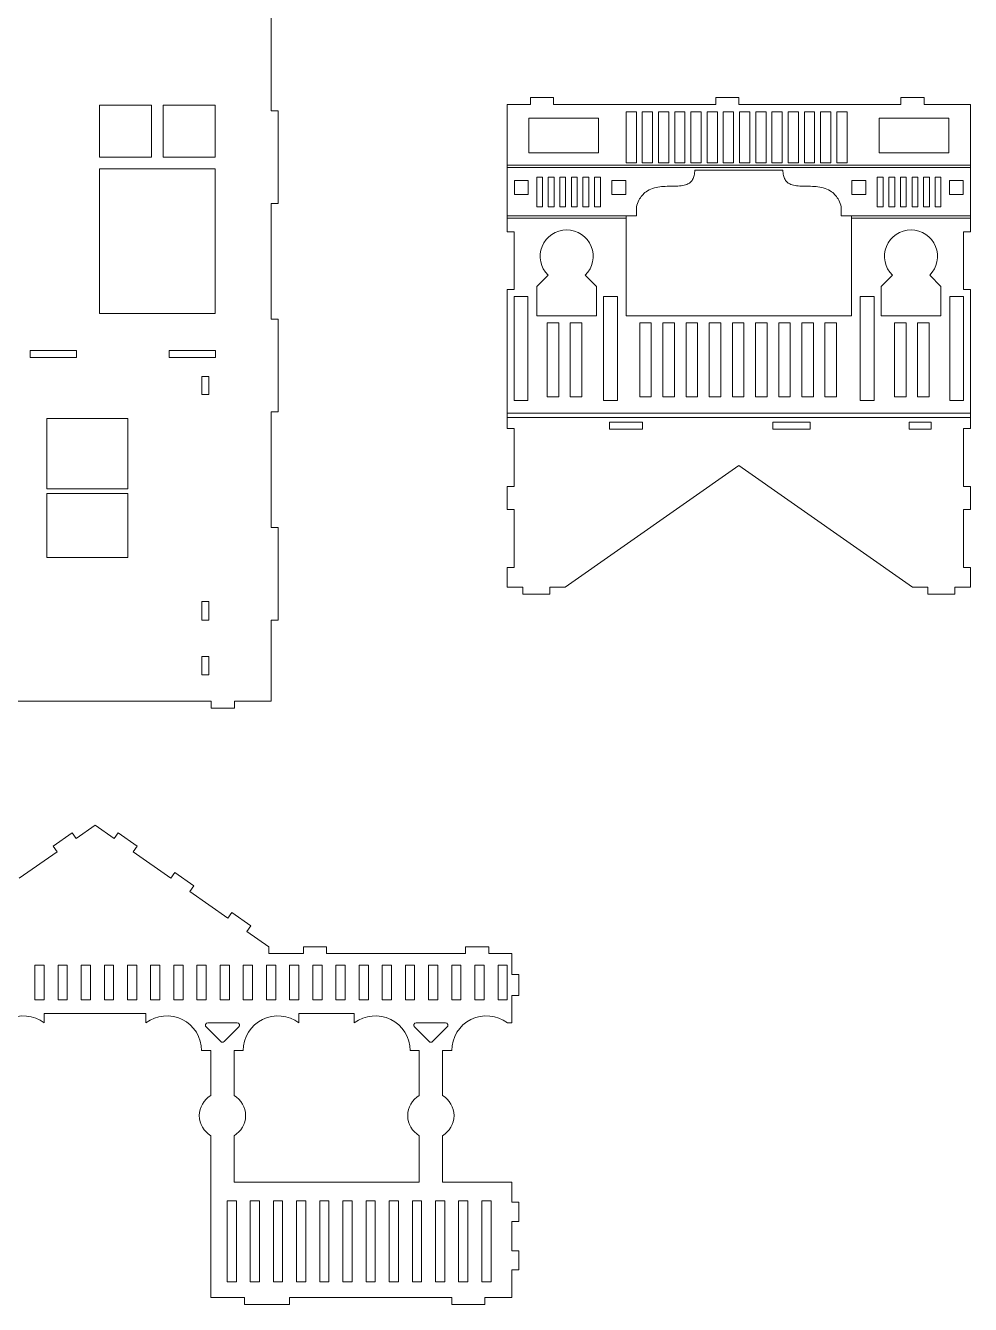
# Model space of a CAD drawing. Header units: millimetres. Extents: x -1822 to 2308, y -1461 to 1756.
# Drawn here: x 1709 to 2117, y -1461 to -909 of the extents above; entities that cross this region are included whole.
import ezdxf

# ---------------------------------------------------------------- set-up
doc = ezdxf.new("R2010")
doc.units = ezdxf.units.MM

msp = doc.modelspace()

# ---------------------------------------------------------------- linework, layer by layer
at = {"color": 7, "linetype": 'Continuous', "lineweight": 15}
for p, q in [((1815.42, -945.84), (1815.42, -895.84)), ((1763.82, -943.33), (1741.32, -943.33)), ((1741.32, -943.33), (1741.32, -965.83)), ((1763.82, -965.83), (1763.82, -943.33)), ((1791.32, -943.33), (1768.82, -943.33)), ((1768.82, -943.33), (1768.82, -965.83)), ((1791.32, -965.83), (1791.32, -943.33)), ((1917.42, -943.02), (1917.42, -969.3)), ((1927.42, -943.02), (1917.42, -943.02)), ((1927.42, -940.02), (1927.42, -943.02)), ((1937.42, -940.02), (1927.42, -940.02)), ((1937.42, -943.02), (1937.42, -940.02)), ((2007.42, -943.02), (1937.42, -943.02)), ((2007.42, -940.02), (2007.42, -943.02)), ((2017.42, -940.02), (2007.42, -940.02)), ((2017.42, -943.02), (2017.42, -940.02)), ((2087.42, -943.02), (2017.42, -943.02)), ((2087.42, -940.02), (2087.42, -943.02)), ((2097.42, -940.02), (2087.42, -940.02)), ((2097.42, -943.02), (2097.42, -940.02)), ((2117.42, -943.02), (2097.42, -943.02)), ((2117.42, -969.3), (2117.42, -943.02)), ((1818.42, -945.84), (1815.42, -945.84)), ((1818.42, -945.84), (1818.42, -985.84)), ((1956.75, -949.02), (1926.75, -949.02)), ((1926.75, -949.02), (1926.75, -964.02)), ((1956.75, -964.02), (1956.75, -949.02)), ((1973.16, -946.31), (1968.72, -946.31)), ((1968.72, -946.31), (1968.72, -968.23)), ((1973.16, -968.23), (1973.16, -946.31)), ((1975.72, -946.31), (1975.72, -968.23)), ((1980.16, -946.31), (1975.72, -946.31)), ((1980.16, -968.23), (1980.16, -946.31)), ((1982.72, -946.31), (1982.72, -968.23)), ((1987.16, -946.31), (1982.72, -946.31)), ((1987.16, -968.23), (1987.16, -946.31)), ((1989.72, -946.31), (1989.72, -968.23)), ((1994.16, -946.31), (1989.72, -946.31)), ((1994.16, -968.23), (1994.16, -946.31)), ((1996.72, -946.31), (1996.72, -968.23)), ((2001.16, -946.31), (1996.72, -946.31)), ((2001.16, -968.23), (2001.16, -946.31)), ((2003.72, -946.31), (2003.72, -968.23)), ((2008.16, -946.31), (2003.72, -946.31)), ((2008.16, -968.23), (2008.16, -946.31)), ((2010.72, -946.31), (2010.72, -968.23)), ((2015.16, -946.31), (2010.72, -946.31)), ((2015.16, -968.23), (2015.16, -946.31)), ((2017.72, -946.31), (2017.72, -968.23)), ((2022.16, -946.31), (2017.72, -946.31)), ((2022.16, -968.23), (2022.16, -946.31)), ((2024.72, -946.31), (2024.72, -968.23)), ((2029.16, -946.31), (2024.72, -946.31)), ((2029.16, -968.23), (2029.16, -946.31)), ((2031.72, -946.31), (2031.72, -968.23)), ((2036.16, -946.31), (2031.72, -946.31)), ((2036.16, -968.23), (2036.16, -946.31)), ((2038.72, -946.31), (2038.72, -968.23)), ((2043.16, -946.31), (2038.72, -946.31)), ((2043.16, -968.23), (2043.16, -946.31)), ((2045.72, -946.31), (2045.72, -968.23)), ((2050.16, -946.31), (2045.72, -946.31)), ((2050.16, -968.23), (2050.16, -946.31)), ((2052.72, -946.31), (2052.72, -968.23)), ((2057.16, -946.31), (2052.72, -946.31)), ((2057.16, -968.23), (2057.16, -946.31)), ((2059.72, -946.31), (2059.72, -968.23)), ((2064.16, -946.31), (2059.72, -946.31)), ((2064.16, -968.23), (2064.16, -946.31)), ((2108.08, -949.02), (2078.08, -949.02)), ((2078.08, -949.02), (2078.08, -964.02)), ((2108.08, -964.02), (2108.08, -949.02)), ((1741.32, -965.83), (1763.82, -965.83)), ((1768.82, -965.83), (1791.32, -965.83)), ((1926.75, -964.02), (1956.75, -964.02)), ((2078.08, -964.02), (2108.08, -964.02)), ((1791.32, -970.83), (1741.32, -970.83)), ((1741.32, -970.83), (1741.32, -1033.33)), ((1791.32, -1033.33), (1791.32, -970.83)), ((2117.42, -969.3), (1917.42, -969.3)), ((1917.42, -969.3), (1917.42, -970.3)), ((1917.42, -970.3), (2117.42, -970.3)), ((1917.42, -970.3), (1917.42, -991.15)), ((1968.72, -968.23), (1973.16, -968.23)), ((1975.72, -968.23), (1980.16, -968.23)), ((1982.72, -968.23), (1987.16, -968.23)), ((1989.72, -968.23), (1994.16, -968.23)), ((1996.72, -968.23), (2001.16, -968.23)), ((2036.42, -971.44), (1998.41, -971.44)), ((2003.72, -968.23), (2008.16, -968.23)), ((2010.72, -968.23), (2015.16, -968.23)), ((2017.72, -968.23), (2022.16, -968.23)), ((2024.72, -968.23), (2029.16, -968.23)), ((2031.72, -968.23), (2036.16, -968.23)), ((2038.72, -968.23), (2043.16, -968.23)), ((2045.72, -968.23), (2050.16, -968.23)), ((2052.72, -968.23), (2057.16, -968.23)), ((2059.72, -968.23), (2064.16, -968.23)), ((2117.42, -970.3), (2117.42, -969.3)), ((2117.42, -991.15), (2117.42, -970.3)), ((1926.51, -975.9), (1920.51, -975.9)), ((1920.51, -975.9), (1920.51, -981.9)), ((1926.51, -981.9), (1926.51, -975.9)), ((1932.63, -974.45), (1930.12, -974.45)), ((1930.12, -974.45), (1930.12, -987.23)), ((1932.63, -987.23), (1932.63, -974.45)), ((1935.12, -974.45), (1935.12, -987.23)), ((1937.63, -974.45), (1935.12, -974.45)), ((1937.63, -987.23), (1937.63, -974.45)), ((1940.12, -974.45), (1940.12, -987.23)), ((1942.63, -974.45), (1940.12, -974.45)), ((1942.63, -987.23), (1942.63, -974.45)), ((1945.12, -974.45), (1945.12, -987.23)), ((1947.63, -974.45), (1945.12, -974.45)), ((1947.63, -987.23), (1947.63, -974.45)), ((1950.12, -974.45), (1950.12, -987.23)), ((1952.63, -974.45), (1950.12, -974.45)), ((1952.63, -987.23), (1952.63, -974.45)), ((1955.12, -974.45), (1955.12, -987.23)), ((1957.63, -974.45), (1955.12, -974.45)), ((1957.63, -987.23), (1957.63, -974.45)), ((1968.6, -975.9), (1962.6, -975.9)), ((1962.6, -975.9), (1962.6, -981.9)), ((1968.6, -981.9), (1968.6, -975.9)), ((2072.23, -975.9), (2066.23, -975.9)), ((2066.23, -975.9), (2066.23, -981.9)), ((2072.23, -981.9), (2072.23, -975.9)), ((2079.71, -974.45), (2077.2, -974.45)), ((2077.2, -974.45), (2077.2, -987.23)), ((2079.71, -987.23), (2079.71, -974.45)), ((2084.71, -974.45), (2082.2, -974.45)), ((2082.2, -974.45), (2082.2, -987.23)), ((2084.71, -987.23), (2084.71, -974.45)), ((2089.71, -974.45), (2087.2, -974.45)), ((2087.2, -974.45), (2087.2, -987.23)), ((2089.71, -987.23), (2089.71, -974.45)), ((2094.71, -974.45), (2092.2, -974.45)), ((2092.2, -974.45), (2092.2, -987.23)), ((2094.71, -987.23), (2094.71, -974.45)), ((2099.71, -974.45), (2097.2, -974.45)), ((2097.2, -974.45), (2097.2, -987.23)), ((2099.71, -987.23), (2099.71, -974.45)), ((2102.2, -974.45), (2102.2, -987.23)), ((2104.71, -974.45), (2102.2, -974.45)), ((2104.71, -987.23), (2104.71, -974.45)), ((2108.32, -975.9), (2108.32, -981.9)), ((2114.32, -975.9), (2108.32, -975.9)), ((2114.32, -981.9), (2114.32, -975.9)), ((1920.51, -981.9), (1926.51, -981.9)), ((1962.6, -981.9), (1968.6, -981.9)), ((2066.23, -981.9), (2072.23, -981.9)), ((2108.32, -981.9), (2114.32, -981.9)), ((1818.42, -985.84), (1815.42, -985.84)), ((1815.42, -1035.84), (1815.42, -985.84)), ((1930.12, -987.23), (1932.63, -987.23)), ((1935.12, -987.23), (1937.63, -987.23)), ((1940.12, -987.23), (1942.63, -987.23)), ((1945.12, -987.23), (1947.63, -987.23)), ((1950.12, -987.23), (1952.63, -987.23)), ((1955.12, -987.23), (1957.63, -987.23)), ((1973.16, -987.23), (1973.16, -991.15)), ((2061.67, -991.15), (2061.67, -987.23)), ((2077.2, -987.23), (2079.71, -987.23)), ((2082.2, -987.23), (2084.71, -987.23)), ((2087.2, -987.23), (2089.71, -987.23)), ((2092.2, -987.23), (2094.71, -987.23)), ((2097.2, -987.23), (2099.71, -987.23)), ((2102.2, -987.23), (2104.71, -987.23)), ((1973.16, -991.15), (1917.42, -991.15)), ((1917.42, -991.15), (1917.42, -992.15)), ((1917.42, -992.15), (1968.72, -992.15)), ((1917.42, -992.15), (1917.42, -998.02)), ((1968.72, -992.15), (1968.72, -991.15)), ((1968.72, -992.15), (1968.72, -1034.36)), ((2117.42, -991.15), (2061.67, -991.15)), ((2066.11, -991.15), (2066.11, -992.15)), ((2066.11, -992.15), (2117.42, -992.15)), ((2066.11, -1034.36), (2066.11, -992.15)), ((2117.42, -992.15), (2117.42, -991.15)), ((2117.42, -998.02), (2117.42, -992.15)), ((1920.42, -998.02), (1917.42, -998.02)), ((1920.42, -1023.02), (1920.42, -998.02)), ((2114.42, -998.02), (2114.42, -1023.02)), ((2117.42, -998.02), (2114.42, -998.02)), ((1935.01, -1016.82), (1930.12, -1021.71)), ((1930.12, -1021.71), (1930.12, -1034.36)), ((1956.01, -1021.71), (1951.13, -1016.82)), ((1956.01, -1034.36), (1956.01, -1021.71)), ((2083.7, -1016.82), (2078.82, -1021.71)), ((2078.82, -1021.71), (2078.82, -1034.36)), ((2104.71, -1021.71), (2099.82, -1016.82)), ((2104.71, -1034.36), (2104.71, -1021.71)), ((1917.42, -1023.02), (1917.42, -1076.34)), ((1917.42, -1023.02), (1920.42, -1023.02)), ((1926.35, -1025.98), (1920.35, -1025.98)), ((1920.35, -1025.98), (1920.35, -1070.98)), ((1926.35, -1070.98), (1926.35, -1025.98)), ((1964.96, -1025.98), (1958.96, -1025.98)), ((1958.96, -1025.98), (1958.96, -1070.98)), ((1964.96, -1070.98), (1964.96, -1025.98)), ((2075.87, -1025.98), (2069.87, -1025.98)), ((2069.87, -1025.98), (2069.87, -1070.98)), ((2075.87, -1070.98), (2075.87, -1025.98)), ((2114.48, -1025.98), (2108.48, -1025.98)), ((2108.48, -1025.98), (2108.48, -1070.98)), ((2114.42, -1023.02), (2117.42, -1023.02)), ((2114.48, -1070.98), (2114.48, -1025.98)), ((2117.42, -1076.34), (2117.42, -1023.02)), ((1741.32, -1033.33), (1791.32, -1033.33)), ((1818.42, -1035.84), (1815.42, -1035.84)), ((1818.42, -1035.84), (1818.42, -1075.84)), ((1956.01, -1034.36), (1930.12, -1034.36)), ((1934.62, -1037.36), (1934.62, -1069.36)), ((1939.62, -1037.36), (1934.62, -1037.36)), ((1939.62, -1069.36), (1939.62, -1037.36)), ((1944.62, -1037.36), (1944.62, -1069.36)), ((1949.62, -1037.36), (1944.62, -1037.36)), ((1949.62, -1069.36), (1949.62, -1037.36)), ((2066.11, -1034.36), (1968.72, -1034.36)), ((1974.62, -1037.36), (1974.62, -1069.36)), ((1979.62, -1037.36), (1974.62, -1037.36)), ((1979.62, -1069.36), (1979.62, -1037.36)), ((1984.62, -1037.36), (1984.62, -1069.36)), ((1989.62, -1037.36), (1984.62, -1037.36)), ((1989.62, -1069.36), (1989.62, -1037.36)), ((1994.62, -1037.36), (1994.62, -1069.36)), ((1999.62, -1037.36), (1994.62, -1037.36)), ((1999.62, -1069.36), (1999.62, -1037.36)), ((2004.62, -1037.36), (2004.62, -1069.36)), ((2009.62, -1037.36), (2004.62, -1037.36)), ((2009.62, -1069.36), (2009.62, -1037.36)), ((2014.62, -1037.36), (2014.62, -1069.36)), ((2019.62, -1037.36), (2014.62, -1037.36)), ((2019.62, -1069.36), (2019.62, -1037.36)), ((2024.62, -1037.36), (2024.62, -1069.36)), ((2029.62, -1037.36), (2024.62, -1037.36)), ((2029.62, -1069.36), (2029.62, -1037.36)), ((2034.62, -1037.36), (2034.62, -1069.36)), ((2039.62, -1037.36), (2034.62, -1037.36)), ((2039.62, -1069.36), (2039.62, -1037.36)), ((2044.62, -1037.36), (2044.62, -1069.36)), ((2049.62, -1037.36), (2044.62, -1037.36)), ((2049.62, -1069.36), (2049.62, -1037.36)), ((2054.62, -1037.36), (2054.62, -1069.36)), ((2059.62, -1037.36), (2054.62, -1037.36)), ((2059.62, -1069.36), (2059.62, -1037.36)), ((2104.71, -1034.36), (2078.82, -1034.36)), ((2084.62, -1037.36), (2084.62, -1069.36)), ((2089.62, -1037.36), (2084.62, -1037.36)), ((2089.62, -1069.36), (2089.62, -1037.36)), ((2099.62, -1037.36), (2094.62, -1037.36)), ((2094.62, -1037.36), (2094.62, -1069.36)), ((2099.62, -1069.36), (2099.62, -1037.36)), ((1711.41, -1049.34), (1731.41, -1049.34)), ((1711.41, -1052.34), (1711.41, -1049.34)), ((1731.41, -1052.34), (1731.41, -1049.34)), ((1771.41, -1049.34), (1791.41, -1049.34)), ((1771.41, -1052.34), (1771.41, -1049.34)), ((1791.41, -1052.34), (1791.41, -1049.34)), ((1711.41, -1052.34), (1731.41, -1052.34)), ((1771.41, -1052.34), (1791.41, -1052.34)), ((1785.51, -1060.5), (1785.51, -1068.35)), ((1788.5, -1060.5), (1785.51, -1060.5)), ((1788.5, -1068.35), (1788.5, -1060.5)), ((1785.51, -1068.35), (1788.5, -1068.35)), ((1920.35, -1070.98), (1926.35, -1070.98)), ((1934.62, -1069.36), (1939.62, -1069.36)), ((1944.62, -1069.36), (1949.62, -1069.36)), ((1958.96, -1070.98), (1964.96, -1070.98)), ((1974.62, -1069.36), (1979.62, -1069.36)), ((1984.62, -1069.36), (1989.62, -1069.36)), ((1994.62, -1069.36), (1999.62, -1069.36)), ((2004.62, -1069.36), (2009.62, -1069.36)), ((2014.62, -1069.36), (2019.62, -1069.36)), ((2024.62, -1069.36), (2029.62, -1069.36)), ((2034.62, -1069.36), (2039.62, -1069.36)), ((2044.62, -1069.36), (2049.62, -1069.36)), ((2054.62, -1069.36), (2059.62, -1069.36)), ((2069.87, -1070.98), (2075.87, -1070.98)), ((2084.62, -1069.36), (2089.62, -1069.36)), ((2094.62, -1069.36), (2099.62, -1069.36)), ((2108.48, -1070.98), (2114.48, -1070.98)), ((1818.42, -1075.84), (1815.42, -1075.84)), ((1815.42, -1125.84), (1815.42, -1075.84)), ((2117.42, -1076.34), (1917.42, -1076.34)), ((1917.42, -1076.34), (1917.42, -1078.3)), ((2117.42, -1078.3), (2117.42, -1076.34)), ((1753.63, -1078.74), (1718.63, -1078.74)), ((1718.63, -1078.74), (1718.63, -1109.06)), ((1753.63, -1109.06), (1753.63, -1078.74)), ((1917.42, -1078.3), (2117.42, -1078.3)), ((1917.42, -1078.3), (1917.42, -1083.02)), ((1961.55, -1080.29), (1975.82, -1080.29)), ((1961.55, -1083.29), (1961.55, -1080.29)), ((1975.82, -1083.29), (1975.82, -1080.29)), ((2032.13, -1080.29), (2048.18, -1080.29)), ((2032.13, -1083.29), (2032.13, -1080.29)), ((2048.18, -1083.29), (2048.18, -1080.29)), ((2090.94, -1080.29), (2100.53, -1080.29)), ((2090.94, -1083.29), (2090.94, -1080.29)), ((2100.53, -1083.29), (2100.53, -1080.29)), ((2117.42, -1083.02), (2117.42, -1078.3)), ((1920.42, -1083.02), (1917.42, -1083.02)), ((1920.42, -1108.02), (1920.42, -1083.02)), ((1961.55, -1083.29), (1975.82, -1083.29)), ((2032.13, -1083.29), (2048.18, -1083.29)), ((2090.94, -1083.29), (2100.53, -1083.29)), ((2114.42, -1083.02), (2114.42, -1108.02)), ((2117.42, -1083.02), (2114.42, -1083.02)), ((1942.42, -1151.52), (2017.42, -1099)), ((2017.42, -1099), (2092.42, -1151.52)), ((1718.63, -1109.06), (1753.63, -1109.06)), ((1917.42, -1108.02), (1917.42, -1118.02)), ((1917.42, -1108.02), (1920.42, -1108.02)), ((2114.42, -1108.02), (2117.42, -1108.02)), ((2117.42, -1118.02), (2117.42, -1108.02)), ((1753.63, -1111.06), (1718.63, -1111.06)), ((1718.63, -1111.06), (1718.63, -1138.74)), ((1753.63, -1138.74), (1753.63, -1111.06)), ((1920.42, -1118.02), (1917.42, -1118.02)), ((1920.42, -1143.02), (1920.42, -1118.02)), ((2117.42, -1118.02), (2114.42, -1118.02)), ((2114.42, -1118.02), (2114.42, -1143.02)), ((1818.42, -1125.84), (1815.42, -1125.84)), ((1818.42, -1125.84), (1818.42, -1165.84)), ((1718.63, -1138.74), (1753.63, -1138.74)), ((1917.42, -1143.02), (1917.42, -1151.52)), ((1917.42, -1143.02), (1920.42, -1143.02)), ((2114.42, -1143.02), (2117.42, -1143.02)), ((2117.42, -1151.52), (2117.42, -1143.02)), ((1917.42, -1151.52), (1924.18, -1151.52)), ((1924.18, -1154.52), (1924.18, -1151.52)), ((1935.78, -1151.52), (1942.42, -1151.52)), ((1935.78, -1154.52), (1935.78, -1151.52)), ((2092.42, -1151.52), (2099.05, -1151.52)), ((2099.05, -1154.52), (2099.05, -1151.52)), ((2110.65, -1151.52), (2117.42, -1151.52)), ((2110.65, -1154.52), (2110.65, -1151.52)), ((1788.5, -1157.71), (1785.51, -1157.71)), ((1785.51, -1157.71), (1785.51, -1165.88)), ((1788.5, -1165.88), (1788.5, -1157.71)), ((1924.18, -1154.52), (1935.78, -1154.52)), ((2099.05, -1154.52), (2110.65, -1154.52)), ((1785.51, -1165.88), (1788.5, -1165.88)), ((1818.42, -1165.84), (1815.42, -1165.84)), ((1815.42, -1200.84), (1815.42, -1165.84)), ((1785.51, -1181.46), (1785.51, -1189.47)), ((1788.5, -1181.46), (1785.51, -1181.46)), ((1788.5, -1189.47), (1788.5, -1181.46)), ((1785.51, -1189.47), (1788.5, -1189.47)), ((1699.61, -1200.84), (1789.61, -1200.84)), ((1789.61, -1203.84), (1789.61, -1200.84)), ((1789.61, -1203.84), (1799.61, -1203.84)), ((1799.61, -1200.84), (1815.42, -1200.84)), ((1799.61, -1203.84), (1799.61, -1200.84)), ((1721.33, -1263.36), (1729.52, -1257.63)), ((1729.52, -1257.63), (1731.24, -1260.08)), ((1731.24, -1260.08), (1739.43, -1254.35)), ((1739.43, -1254.35), (1747.62, -1260.08)), ((1749.34, -1257.63), (1747.62, -1260.08)), ((1749.34, -1257.63), (1757.54, -1263.36)), ((1721.33, -1263.36), (1723.05, -1265.82)), ((1757.54, -1263.36), (1755.81, -1265.82)), ((1706.67, -1277.29), (1723.05, -1265.82)), ((1755.81, -1265.82), (1772.2, -1277.29)), ((1773.92, -1274.83), (1772.2, -1277.29)), ((1773.92, -1274.83), (1782.11, -1280.57)), ((1782.11, -1280.57), (1780.39, -1283.03)), ((1780.39, -1283.03), (1796.77, -1294.5)), ((1798.49, -1292.04), (1796.77, -1294.5)), ((1798.49, -1292.04), (1806.68, -1297.78)), ((1806.68, -1297.78), (1804.96, -1300.23)), ((1804.96, -1300.23), (1814.43, -1306.86)), ((1814.43, -1306.86), (1814.43, -1309.86)), ((1829.43, -1306.86), (1829.43, -1309.86)), ((1829.43, -1306.86), (1839.43, -1306.86)), ((1839.43, -1306.86), (1839.43, -1309.86)), ((1899.43, -1306.86), (1899.43, -1309.86)), ((1899.43, -1306.86), (1909.43, -1306.86)), ((1909.43, -1306.86), (1909.43, -1309.86)), ((1829.43, -1309.86), (1814.43, -1309.86)), ((1899.43, -1309.86), (1839.43, -1309.86)), ((1919.43, -1309.86), (1909.43, -1309.86)), ((1919.43, -1309.86), (1919.43, -1318.91)), ((1713.43, -1314.86), (1717.43, -1314.86)), ((1713.43, -1314.86), (1713.43, -1329.86)), ((1717.43, -1314.86), (1717.43, -1329.86)), ((1723.43, -1314.86), (1727.43, -1314.86)), ((1723.43, -1314.86), (1723.43, -1329.86)), ((1727.43, -1314.86), (1727.43, -1329.86)), ((1733.43, -1314.86), (1737.43, -1314.86)), ((1733.43, -1314.86), (1733.43, -1329.86)), ((1737.43, -1314.86), (1737.43, -1329.86)), ((1743.43, -1314.86), (1747.43, -1314.86)), ((1743.43, -1314.86), (1743.43, -1329.86)), ((1747.43, -1314.86), (1747.43, -1329.86)), ((1753.43, -1314.86), (1757.43, -1314.86)), ((1753.43, -1314.86), (1753.43, -1329.86)), ((1757.43, -1314.86), (1757.43, -1329.86)), ((1763.43, -1314.86), (1767.43, -1314.86)), ((1763.43, -1314.86), (1763.43, -1329.86)), ((1767.43, -1314.86), (1767.43, -1329.86)), ((1773.43, -1314.86), (1777.43, -1314.86)), ((1773.43, -1314.86), (1773.43, -1329.86)), ((1777.43, -1314.86), (1777.43, -1329.86)), ((1783.43, -1314.86), (1787.43, -1314.86)), ((1783.43, -1314.86), (1783.43, -1329.86)), ((1787.43, -1314.86), (1787.43, -1329.86)), ((1793.43, -1314.86), (1797.43, -1314.86)), ((1793.43, -1314.86), (1793.43, -1329.86)), ((1797.43, -1314.86), (1797.43, -1329.86)), ((1803.43, -1314.86), (1807.43, -1314.86)), ((1803.43, -1314.86), (1803.43, -1329.86)), ((1807.43, -1314.86), (1807.43, -1329.86)), ((1813.43, -1314.86), (1817.43, -1314.86)), ((1813.43, -1314.86), (1813.43, -1329.86)), ((1817.43, -1314.86), (1817.43, -1329.86)), ((1823.43, -1314.86), (1827.43, -1314.86)), ((1823.43, -1314.86), (1823.43, -1329.86)), ((1827.43, -1314.86), (1827.43, -1329.86)), ((1833.43, -1314.86), (1837.43, -1314.86)), ((1833.43, -1314.86), (1833.43, -1329.86)), ((1837.43, -1314.86), (1837.43, -1329.86)), ((1843.43, -1314.86), (1847.43, -1314.86)), ((1843.43, -1314.86), (1843.43, -1329.86)), ((1847.43, -1314.86), (1847.43, -1329.86)), ((1853.43, -1314.86), (1857.43, -1314.86)), ((1853.43, -1314.86), (1853.43, -1329.86)), ((1857.43, -1314.86), (1857.43, -1329.86)), ((1863.43, -1314.86), (1867.43, -1314.86)), ((1863.43, -1314.86), (1863.43, -1329.86)), ((1867.43, -1314.86), (1867.43, -1329.86)), ((1873.43, -1314.86), (1877.43, -1314.86)), ((1873.43, -1314.86), (1873.43, -1329.86)), ((1877.43, -1314.86), (1877.43, -1329.86)), ((1883.43, -1314.86), (1887.43, -1314.86)), ((1883.43, -1314.86), (1883.43, -1329.86)), ((1887.43, -1314.86), (1887.43, -1329.86)), ((1893.43, -1314.86), (1897.43, -1314.86)), ((1893.43, -1314.86), (1893.43, -1329.86)), ((1897.43, -1314.86), (1897.43, -1329.86)), ((1903.43, -1314.86), (1907.43, -1314.86)), ((1903.43, -1314.86), (1903.43, -1329.86)), ((1907.43, -1314.86), (1907.43, -1329.86)), ((1913.43, -1314.86), (1917.43, -1314.86)), ((1913.43, -1314.86), (1913.43, -1329.86)), ((1917.43, -1314.86), (1917.43, -1329.86)), ((1919.43, -1318.91), (1922.43, -1318.91)), ((1922.43, -1318.91), (1922.43, -1327.91)), ((1713.43, -1329.86), (1717.43, -1329.86)), ((1723.43, -1329.86), (1727.43, -1329.86)), ((1733.43, -1329.86), (1737.43, -1329.86)), ((1743.43, -1329.86), (1747.43, -1329.86)), ((1753.43, -1329.86), (1757.43, -1329.86)), ((1763.43, -1329.86), (1767.43, -1329.86)), ((1773.43, -1329.86), (1777.43, -1329.86)), ((1783.43, -1329.86), (1787.43, -1329.86)), ((1793.43, -1329.86), (1797.43, -1329.86)), ((1803.43, -1329.86), (1807.43, -1329.86)), ((1813.43, -1329.86), (1817.43, -1329.86)), ((1823.43, -1329.86), (1827.43, -1329.86)), ((1833.43, -1329.86), (1837.43, -1329.86)), ((1843.43, -1329.86), (1847.43, -1329.86)), ((1853.43, -1329.86), (1857.43, -1329.86)), ((1863.43, -1329.86), (1867.43, -1329.86)), ((1873.43, -1329.86), (1877.43, -1329.86)), ((1883.43, -1329.86), (1887.43, -1329.86)), ((1893.43, -1329.86), (1897.43, -1329.86)), ((1903.43, -1329.86), (1907.43, -1329.86)), ((1913.43, -1329.86), (1917.43, -1329.86)), ((1919.43, -1327.91), (1922.43, -1327.91)), ((1919.43, -1327.91), (1919.43, -1339.77)), ((1761.38, -1335.77), (1717.48, -1335.77)), ((1717.48, -1339.77), (1717.48, -1335.77)), ((1761.38, -1335.77), (1761.38, -1339.77)), ((1851.38, -1335.77), (1827.48, -1335.77)), ((1827.48, -1339.77), (1827.48, -1335.77)), ((1851.38, -1335.77), (1851.38, -1339.77)), ((1793.72, -1347.85), (1787.35, -1341.47)), ((1788.05, -1339.77), (1800.81, -1339.77)), ((1801.52, -1341.47), (1795.14, -1347.85)), ((1883.72, -1347.85), (1877.35, -1341.47)), ((1878.05, -1339.77), (1890.81, -1339.77)), ((1891.52, -1341.47), (1885.14, -1347.85)), ((1917.48, -1339.77), (1919.43, -1339.77)), ((1789.43, -1351.73), (1785.43, -1351.73)), ((1789.43, -1351.73), (1789.43, -1371.17)), ((1799.43, -1351.73), (1803.43, -1351.73)), ((1799.43, -1351.73), (1799.43, -1371.17)), ((1879.43, -1351.73), (1875.43, -1351.73)), ((1879.43, -1351.73), (1879.43, -1371.17)), ((1889.43, -1351.73), (1893.43, -1351.73)), ((1889.43, -1351.73), (1889.43, -1371.17)), ((1789.43, -1458.36), (1789.43, -1388.49)), ((1799.43, -1408.55), (1799.43, -1388.49)), ((1879.43, -1408.55), (1879.43, -1388.49)), ((1889.43, -1408.55), (1889.43, -1388.49)), ((1879.43, -1408.55), (1799.43, -1408.55)), ((1889.43, -1408.55), (1919.43, -1408.55)), ((1919.43, -1408.55), (1919.43, -1417.13)), ((1796.43, -1416.55), (1800.43, -1416.55)), ((1796.43, -1416.55), (1796.43, -1451.55)), ((1800.43, -1416.55), (1800.43, -1451.55)), ((1806.43, -1416.55), (1810.43, -1416.55)), ((1806.43, -1416.55), (1806.43, -1451.55)), ((1810.43, -1416.55), (1810.43, -1451.55)), ((1816.43, -1416.55), (1820.43, -1416.55)), ((1816.43, -1416.55), (1816.43, -1451.55)), ((1820.43, -1416.55), (1820.43, -1451.55)), ((1826.43, -1416.55), (1830.43, -1416.55)), ((1826.43, -1416.55), (1826.43, -1451.55)), ((1830.43, -1416.55), (1830.43, -1451.55)), ((1836.43, -1416.55), (1840.43, -1416.55)), ((1836.43, -1416.55), (1836.43, -1451.55)), ((1840.43, -1416.55), (1840.43, -1451.55)), ((1846.43, -1416.55), (1850.43, -1416.55)), ((1846.43, -1416.55), (1846.43, -1451.55)), ((1850.43, -1416.55), (1850.43, -1451.55)), ((1856.43, -1416.55), (1860.43, -1416.55)), ((1856.43, -1416.55), (1856.43, -1451.55)), ((1860.43, -1416.55), (1860.43, -1451.55)), ((1866.43, -1416.55), (1870.43, -1416.55)), ((1866.43, -1416.55), (1866.43, -1451.55)), ((1870.43, -1416.55), (1870.43, -1451.55)), ((1876.43, -1416.55), (1880.43, -1416.55)), ((1876.43, -1416.55), (1876.43, -1451.55)), ((1880.43, -1416.55), (1880.43, -1451.55)), ((1886.43, -1416.55), (1890.43, -1416.55)), ((1886.43, -1416.55), (1886.43, -1451.55)), ((1890.43, -1416.55), (1890.43, -1451.55)), ((1896.43, -1416.55), (1900.43, -1416.55)), ((1896.43, -1416.55), (1896.43, -1451.55)), ((1900.43, -1416.55), (1900.43, -1451.55)), ((1906.43, -1416.55), (1910.43, -1416.55)), ((1906.43, -1416.55), (1906.43, -1451.55)), ((1910.43, -1416.55), (1910.43, -1451.55)), ((1919.43, -1417.13), (1922.43, -1417.13)), ((1922.43, -1417.13), (1922.43, -1425.6)), ((1919.43, -1425.6), (1922.43, -1425.6)), ((1919.43, -1425.6), (1919.43, -1438.24)), ((1919.43, -1438.24), (1922.43, -1438.24)), ((1922.43, -1438.24), (1922.43, -1446.39)), ((1919.43, -1446.39), (1922.43, -1446.39)), ((1919.43, -1446.39), (1919.43, -1458.36)), ((1796.43, -1451.55), (1800.43, -1451.55)), ((1806.43, -1451.55), (1810.43, -1451.55)), ((1816.43, -1451.55), (1820.43, -1451.55)), ((1826.43, -1451.55), (1830.43, -1451.55)), ((1836.43, -1451.55), (1840.43, -1451.55)), ((1846.43, -1451.55), (1850.43, -1451.55)), ((1856.43, -1451.55), (1860.43, -1451.55)), ((1866.43, -1451.55), (1870.43, -1451.55)), ((1876.43, -1451.55), (1880.43, -1451.55)), ((1886.43, -1451.55), (1890.43, -1451.55)), ((1896.43, -1451.55), (1900.43, -1451.55)), ((1906.43, -1451.55), (1910.43, -1451.55)), ((1789.43, -1458.36), (1803.94, -1458.36)), ((1803.94, -1461.36), (1803.94, -1458.36)), ((1803.94, -1461.36), (1823.43, -1461.36)), ((1823.43, -1458.36), (1893.43, -1458.36)), ((1823.43, -1461.36), (1823.43, -1458.36)), ((1893.43, -1461.36), (1893.43, -1458.36)), ((1893.43, -1461.36), (1907.69, -1461.36)), ((1907.69, -1458.36), (1919.43, -1458.36)), ((1907.69, -1461.36), (1907.69, -1458.36))]:
    msp.add_line(p, q, dxfattribs=at)
for centre, radius, start, end in [((1943.07, -1008.72), 11.43, 314.8364, 225.1636), ((2091.76, -1008.72), 11.43, 314.8364, 225.1636), ((1708.43, -1351.73), 15, 52.8765, 180), ((1770.43, -1351.73), 15, 360, 127.1235), ((1818.43, -1351.73), 15, 52.8765, 180), ((1860.43, -1351.73), 15, 360, 127.1235), ((1908.43, -1351.73), 15, 52.8765, 180), ((1788.05, -1340.77), 1, 90, 225), ((1800.81, -1340.77), 1, 315, 90), ((1878.05, -1340.77), 1, 90, 225), ((1890.81, -1340.77), 1, 315, 90), ((1794.43, -1347.14), 1, 225, 315), ((1884.43, -1347.14), 1, 225, 315), ((1794.43, -1379.83), 10, 120, 240), ((1794.43, -1379.83), 10, 300, 60), ((1884.43, -1379.83), 10, 120, 240), ((1884.43, -1379.83), 10, 300, 60)]:
    msp.add_arc(centre, radius, start, end, dxfattribs=at)
for points, knots in [([(1998.41, -971.44), (1998.36, -972.23), (1998.26, -973.65), (1997.55, -975.51), (1996.44, -976.83), (1994.74, -977.8), (1992.41, -978.29), (1989.54, -978.4), (1986.45, -978.4), (1983.28, -978.56), (1980.13, -979.18), (1977.5, -980.49), (1975.55, -982.34), (1974.1, -984.53), (1973.49, -986.28), (1973.16, -987.23)], [0, 0, 0, 0, 0.07067, 0.126817, 0.175256, 0.22251, 0.299458, 0.386378, 0.480191, 0.576209, 0.671191, 0.766419, 0.834249, 0.910408, 1, 1, 1, 1]), ([(2061.67, -987.23), (2061.34, -986.28), (2060.73, -984.53), (2059.28, -982.34), (2057.33, -980.49), (2054.7, -979.18), (2051.55, -978.56), (2048.38, -978.4), (2045.29, -978.4), (2042.42, -978.29), (2040.09, -977.8), (2038.39, -976.83), (2037.28, -975.51), (2036.57, -973.65), (2036.47, -972.23), (2036.42, -971.44)], [0, 0, 0, 0, 0.089592, 0.165751, 0.233581, 0.328809, 0.423791, 0.519809, 0.613622, 0.700542, 0.77749, 0.824744, 0.873183, 0.92933, 1, 1, 1, 1])]:
    msp.add_open_spline(points, degree=3, knots=knots, dxfattribs=at)

doc.saveas('drawing.dxf')
